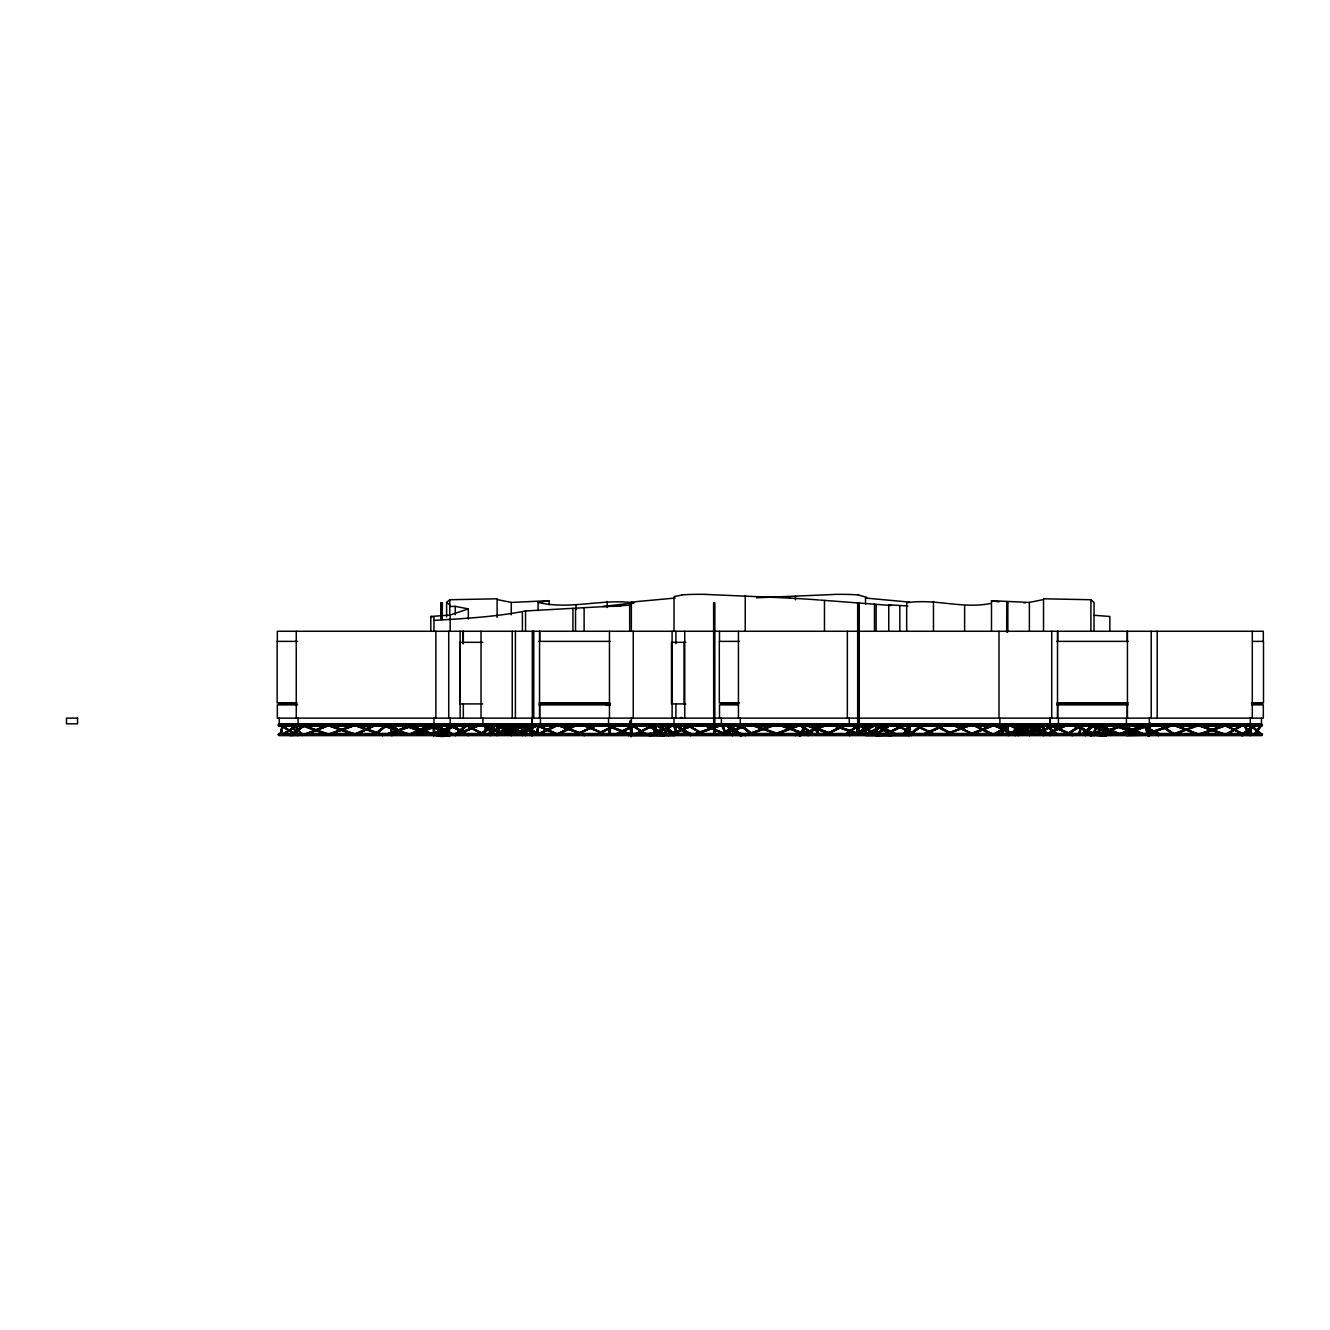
<?xml version="1.0" encoding="UTF-8"?>
<svg xmlns="http://www.w3.org/2000/svg" width="1330" height="1330" viewBox="0 0 1330 1330"><rect width="100%" height="100%" fill="white"/><g stroke="black" fill="none" stroke-linecap="round" stroke-linejoin="round"><path stroke-width="1.5" d="M682.257 595.025L674.726 596.438L674.027 597.303L675.141 598.051L631.351 602.091L631.351 604.851L629.672 605.167L525.55 610.952C495.907 616.854 464.519 618.55 433.962 620.395L433.962 631.268M646.031 725.582L646.28 724.567L665.698 734.243L665.449 735.207M655.208 725.382L674.875 734.858L657.602 725.432M858.05 725.582L858.299 724.567M877.301 734.044L877.052 735.058M876.902 725.382L896.304 735.058L876.902 725.382L890.302 725.731M857.9 725.382L877.301 735.058L877.551 734.044M895.905 725.382L915.057 735.058L915.323 734.044M896.703 734.542L879.28 725.432M914.907 725.382L934.724 734.542L915.057 725.582M933.909 725.382L953.078 735.058L953.327 734.044M953.726 734.542L936.303 725.432M973.859 725.582L992.878 735.058L993.128 734.044M655.507 724.584L655.441 735.041L655.225 724.767M655.856 724.584L655.79 735.041L655.79 734.06M664.967 725.332L656.072 734.958L656.139 724.767M428.31 725.731L428.31 724.418L278.352 724.418M872.031 734.542C872.098 731.55 872.031 737.552 872.098 734.542M302.176 726.13L302.143 724.019M302.193 735.207L302.176 733.495L302.176 735.606M505.583 725.382L487.345 735.058L487.113 734.044M524.486 730.32L511.402 735.058L511.186 733.495M511.501 735.058L511.152 734.044M449.906 724.019L449.34 725.083L467.146 735.058L467.977 733.495M605.665 725.582L630.287 734.858L631.118 733.495M630.287 734.858L630.52 734.044L606.114 724.567L605.749 725.582M1224.332 725.382L1224.747 724.567L1244.531 734.542L1224.465 725.582M680.445 717.735L681.891 717.967M396.39 733.894L396.39 735.207M396.573 735.207L396.573 733.894M1148.621 732.963L1148.821 724.567L1148.97 731.267M1148.904 732.148L1149.153 724.567L1149.486 734.858M1149.253 732.148C1150.118 701.292 1152.728 759.796 1144.665 724.567M1149.552 732.963C1149.353 710.037 1150.134 738.998 1149.536 734.044M1097.383 734.542L1071.415 725.083L1097.117 735.058L1097.483 734.044L1097.051 735.058M1106.51 725.582L1106.51 735.058L1106.427 734.06M1106.859 725.582L1106.859 735.058L1117.516 726.562M1089.586 725.382L1113.526 735.058L1113.842 734.044L1091.797 725.299M1113.526 735.058L1113.908 734.044M395.791 733.894L395.791 735.207M396.074 735.207L396.074 733.894M1243.035 733.495L1243.384 735.207L1241.788 735.207M739.447 724.418L739.447 725.731L741.907 726.13L741.907 724.019M741.907 733.495L741.907 735.606L739.447 735.207L739.779 733.495M742.024 735.606L742.024 733.495L740.727 735.041M298.585 725.382L282.359 734.858L296.174 725.615M506.248 725.382L523.588 735.058L523.904 734.044M1082.504 725.382L1066.461 735.058L1066.244 734.044M875.772 735.058L889.72 725.382M1009.304 725.382L1009.703 724.567L1031.149 734.542L1009.42 725.582M1030.833 734.044L1030.551 735.058M1090.982 735.606L1091.282 734.542C1087.109 734.509 1104.249 736.404 1106.361 735.606M1093.144 735.207L1090.816 735.606L1090.982 733.495M1029.669 734.542L1029.47 735.606M1094.341 725.582L1082.005 735.058L1093.892 725.083L1081.506 735.058L1081.29 734.044M722.423 733.478L704.102 725.083L726.679 734.243L726.28 735.058M536.472 725.582L536.988 724.567M557.636 734.044L557.337 735.058L576.688 725.382M536.356 725.382L557.536 735.058L557.852 734.044M511.751 725.083L497.071 735.058L496.888 734.044L496.805 735.207M497.304 725.582L497.304 735.058L497.586 726.662M1050.467 734.06L1050.018 735.041L1030.534 725.565L1031.066 724.584M1049.935 735.041L1050.368 733.894M583.471 725.382L583.87 724.567L606.197 734.542L583.571 725.582L606.048 734.858M584.07 726.13L584.07 724.567M605.948 734.044L605.632 735.058M386.598 725.582L374.827 735.058L374.644 734.044M874.458 734.094L859.579 725.382L845.298 735.058L845.115 734.044M576.256 734.858L597.104 725.382L576.09 734.542L594.826 725.432M576.538 735.041L576.139 734.06M722.024 735.058L721.841 734.044M722.14 734.044L722.323 735.058L735.872 725.382M305.335 725.382L291.469 735.058L290.705 733.495M506.713 734.044L506.414 735.058M483.688 725.582L506.597 735.058L506.896 734.044M1198.43 725.582L1198.729 724.567L1224.913 734.243L1224.581 735.058L1198.363 725.582L1224.814 734.542M1224.514 735.058L1224.88 734.044M537.869 724.767L536.572 735.041L516.938 725.382L517.37 724.584L537.004 734.06L537.021 735.058L538.168 725.582M537.918 726.463L536.456 735.041M538.517 725.582L537.387 735.058L538.268 734.044M557.536 725.582L537.519 735.058L538.667 726.978M909.654 724.8L903.336 734.542L904.367 734.825L909.82 725.083L909.57 735.041M517.27 734.044L516.971 735.058L494.295 725.083L517.553 734.243L517.154 735.058M413.896 733.894L413.896 735.207M414.594 735.207L414.594 733.894M608.907 725.731L608.907 724.418M608.907 735.207L608.907 733.894M1045.895 734.044L1045.596 735.058M1046.078 734.044L1045.779 735.058L1024.765 726.38M1126.759 725.731L1126.759 724.418M1126.759 735.207L1126.759 733.894M408.526 725.582L408.892 724.567M410.771 725.299L433.813 734.542L408.643 725.382L433.563 735.058L433.78 724.567L433.78 735.058L433.547 724.567L433.514 726.13M1158.214 726.13L1158.214 724.019M1158.796 734.542L1158.497 735.606M819.297 725.382L806.346 735.058L806.163 734.044M806.479 734.044L806.645 735.058M467.678 725.083L455.425 735.058L455.259 734.044M740.96 735.041L741.325 734.06L729.887 726.695M1071.98 733.495L1071.282 735.058M1049.952 725.582L1071.448 735.058L1071.781 734.044L1071.98 735.606M490.886 735.606L490.67 733.495M999.861 733.894L999.861 735.207M1000.759 735.207L1000.759 733.894M482.906 734.542L482.657 733.894M539.997 725.731L539.997 724.418L649.223 724.418M539.997 733.894L539.997 735.207M540.911 735.207L540.911 733.894M1057.965 735.207L1057.965 733.894M1058.88 735.207L1058.88 733.894M1096.951 725.382L1097.35 724.567L1121.124 734.542L1097.017 725.582M1097.499 724.567L1094.557 732.963M496.522 734.044L497.004 734.858M525.15 733.495L524.369 735.058M502.241 726.313L524.519 735.058L524.851 734.044M453.164 734.06L452.815 735.041L433.696 725.565C435.026 723.936 448.808 727.992 450.82 725.731M434.228 724.584L433.896 725.582M433.613 725.382L452.998 735.041L453.347 734.06M952.995 725.382L974.142 734.542L955.289 725.432M1174.157 725.382L1174.54 724.567L1198.812 734.542L1174.207 725.582L1198.663 734.858M1050.035 724.019L1049.703 725.731M557.386 725.582L557.752 724.567L583.97 734.243L583.654 735.058L557.519 725.382L537.287 735.058L516.938 725.565M583.621 735.058L583.986 734.044M993.094 725.083L1016.818 734.542M1016.702 734.044L1016.353 735.058M740.926 725.582L732.065 734.858L739.58 725.914M961.69 725.731L961.69 724.418L1000.393 724.418M960.526 733.894L960.526 735.207M961.69 735.207L961.69 733.894M1015.472 733.495L1015.472 735.606M1017.084 735.207L1017.084 733.894M279.051 703.653L294.728 702.971M721.226 703.653L736.903 702.971M800.361 735.606L800.361 733.495M833.095 734.542L806.229 725.083L800.56 735.041L800.444 734.06M498.201 734.542L497.47 735.606M631.584 726.13L631.584 724.019L674.36 724.418L674.36 725.731M631.584 735.606L631.584 733.495L674.36 733.894L689.156 726.33M954.092 725.731L954.092 724.418L673.861 724.567L673.828 725.582M954.092 733.894L954.092 735.207M955.322 735.207L955.322 733.894M295.875 734.542L280.48 724.567L280.081 725.382L295.875 734.542L282.425 725.615L280.081 734.858L282.193 724.767M282.392 726.463L280.713 735.058L282.675 726.662M281.096 734.542L282.791 726.978M1241.671 725.731L1243.384 725.731M1241.472 733.495L1241.472 735.606M742.024 726.13L742.024 724.019M801.209 725.731L799.164 725.731M799.563 733.894L798.964 735.606L801.209 735.207L801.209 733.894L801.159 735.207M799.081 735.606L799.081 733.495M806.828 724.767L799.879 735.058L805.93 724.767M1090.234 733.495L1090.234 735.606L1090.234 733.495L1107.74 734.542L1107.009 735.606L1089.835 735.207M1090.733 735.606L1090.733 733.495M297.521 733.495L297.521 735.606M298.036 735.606L298.036 733.495M540.196 702.971L606.048 702.971M1058.165 702.971L1124.033 702.971M740.295 733.495L740.295 735.606M801.441 734.542L800.876 735.606M849.72 724.418L849.72 725.731M849.72 733.894L849.72 735.207M1261.438 724.567L1254.439 735.058L1254.34 734.044M1261.738 724.767L1254.772 735.058L1254.672 734.044M1255.021 734.858L1261.871 725.083M689.588 733.894L689.588 735.207M690.952 735.207L690.952 733.894M1007.924 724.767L1000.808 735.058L1007.026 724.767M450.853 735.207L451.003 734.542C450.072 736.438 436.34 737.917 434.129 734.044M1168.521 725.731L1168.521 724.418L1262.253 724.418M1168.521 733.894L1168.521 735.207M1169.885 735.207L1169.885 733.894M1140.259 725.382L1160.641 734.542L1146.094 727.161M650.836 733.894L650.836 735.207M652.232 735.207L652.232 733.894M888.407 733.894L888.407 735.207M889.82 735.207L890.784 733.495M630.985 725.365L646.58 734.542L631.667 724.601L631.235 725.548M1097.1 724.584L1093.21 735.041L1093.127 734.06M1120.625 725.382L1121.007 724.567L1144.615 734.542L1120.625 725.582L1144.465 734.858M877.052 734.542L876.42 735.606M1243.317 735.207L1243.384 733.894L1243.035 735.606M1081.689 724.584L1078.746 735.041L1081.074 724.767M1078.447 734.858L1081.34 724.584M1081.988 724.767L1079.096 735.041L1079.046 734.06M1079.361 734.858L1082.105 725.083M864.733 733.894L864.733 735.207L909.521 735.606L909.521 733.495M866.296 735.207L866.296 733.894L909.055 733.495L909.055 735.606M1046.062 725.582L1021.207 734.542L1038.231 727.477M1021.673 735.058L1021.34 734.044M487.212 725.582L483.239 735.058L483.189 734.044M483.937 735.058L484.187 734.044L465.4 724.767L483.671 735.058L483.538 734.044M1057.067 725.582L1053.293 735.058L1053.227 734.044M891.399 735.606L891.399 733.495L877.384 733.844M524.652 733.894L525.15 735.606M297.222 724.418L297.521 726.13M297.222 733.894L297.222 735.207M1043.102 733.495L1043.102 735.606M666.895 724.767L664.368 735.058L667.211 725.582M667.81 724.767L664.717 735.058L664.668 734.044M664.983 734.858L667.926 725.083M450.787 734.542L450.072 735.606M969.936 734.044L970.268 735.058M1090.583 733.495L1090.583 735.606M496.821 733.495L496.821 735.606M1016.336 725.382L1037.616 734.542L1018.481 725.365M655.158 734.858L663.055 726.03M1016.004 735.207L1016.004 733.894M434.129 725.582L435.209 724.019M435.874 726.13L435.874 724.019L482.042 724.418M435.209 733.495C432.067 740.178 435.209 719.414 433.929 726.13M436.39 735.207L435.874 733.495L449.922 733.495L450.039 734.542L449.839 735.606L435.874 735.606M1105.845 733.894L1105.829 735.207L1106.361 733.495L1091.132 733.894M912.413 734.542L911.682 735.606M482.657 725.731L482.657 724.418L532.466 724.418L531.734 725.731M484.403 735.207L484.403 733.894M297.371 724.418L297.371 725.731M299.134 735.207L299.134 733.894M328.227 734.044L327.862 735.058L328.227 734.044L303.356 725.249M496.256 733.894L496.306 735.207M1042.637 733.894L1042.637 735.207M1044.399 735.207L1044.399 733.894M328.926 725.582L305.119 735.058L304.653 734.044M305.119 735.058L304.803 734.044M467.429 733.894L467.977 735.606M877.202 734.542L890.784 735.606L889.82 733.894M392.217 735.207L392.217 733.894M392.849 734.542L392.084 735.606M434.062 724.019L434.062 726.13M447.844 734.542L430.022 725.083M1149.901 725.083L1149.785 734.858L1144.881 725.382M301.445 724.567L301.079 725.582L327.945 734.858M391.402 735.606L390.87 724.767M523.438 725.582L525.367 735.058L525.383 725.582M523.787 725.582L525.716 735.058L526.115 725.083M631.185 734.044C627.81 693.279 633.762 763.187 629.838 724.767M909.122 725.582C906.262 742.788 910.069 730.835 919.944 726.695M1037.018 724.767L1043.984 734.858L1038.929 726.346M1106.66 735.041L1106.227 734.243L1116.784 725.764M436.39 725.731L449.972 725.731M865.68 725.582L865.78 735.058L865.597 734.044L879.429 727.144M866.029 725.582L866.129 735.058L866.129 734.044M1090.982 726.13L1094.374 726.13M381.627 725.582L381.976 724.567L408.859 734.044L408.493 735.058L381.693 725.382M381.976 734.044L381.627 735.058L354.744 725.582L355.11 724.567L381.91 734.243M752.647 724.567L752.281 725.582L779.164 735.058L779.53 734.044L752.581 724.767M779.164 725.582L779.53 724.567L806.396 734.044L806.047 735.058L779.23 725.382M801.89 734.044L802.223 735.058L801.741 734.044L823.902 725.299M859.795 735.058L860.161 734.044M511.368 726.13L497.586 734.858M511.368 735.606L511.368 733.495M525.732 725.582L525.732 735.058L524.087 724.767M1030.667 725.083L1050.168 734.858M1092.795 734.542L1096.751 724.584M1092.928 734.858L1096.535 725.382M1097.4 724.767L1093.559 735.041L1093.476 734.06M673.861 724.567L677.369 735.058L677.419 734.044M1250.533 734.044C1251.613 739.231 1248.82 720.611 1250.134 725.532M1250.167 724.767L1250.483 725.532M1250.499 724.617L1250.699 735.008L1250.882 725.083M726.596 734.542L722.556 724.767M856.37 724.584L858.099 735.041L856.071 724.767M1052.878 734.542L1055.987 726.662M1052.994 734.858L1056.768 725.382M1157.981 724.418L1057.965 724.418L1053.626 735.058L1057.649 724.767M497.969 727.477L500.778 735.058L500.845 734.044M813.428 724.767L818.964 735.058L819.047 734.044M923.087 735.058L922.754 734.044M1144.249 725.582L1144.315 724.567M525.899 725.382L504.868 734.542L525.815 725.582M482.823 734.542L486.88 724.767M482.956 734.858L486.913 725.382M487.794 724.767L483.588 735.058L483.921 734.044M483.854 734.858L487.827 725.382M1244.265 725.582L1244.348 724.567M1249.851 724.784L1250.1 735.058L1243.583 725.083M294.844 725.083L301.677 734.858L294.977 724.767M1043.701 725.582L1043.701 735.058L1043.734 734.044M1050.534 724.767L1000.542 724.767L1009.453 735.058L1009.57 734.044M961.839 725.083L1000.509 725.083C1019.229 746.379 1006.511 727.543 1001.041 725.582M802.456 724.767L805.88 735.041L801.558 724.767M678.616 725.914C696.438 741.359 682.44 733.429 677.136 724.567M676.704 725.083L687.71 735.058L687.859 734.044M733.179 727.444C732.215 740.245 740.394 731.001 744.351 734.542L744.966 735.606M1078.364 725.083L1089.885 735.058L1090.035 734.044M1261.688 734.858L1250.765 724.567L1261.688 734.858L1250.017 725.083M483.156 725.582L483.305 724.567L494.677 735.058M482.923 725.382L494.361 735.058L494.511 734.044M665.765 724.767L655.873 734.958L655.441 734.06M664.9 724.767L674.41 734.858L665.532 724.567M1045.33 725.083L1057.3 735.058L1057.45 734.044M452.582 725.083L466.165 734.542L452.582 725.083L465.417 735.058L465.583 734.044M479.332 725.582L456.805 735.058L456.489 734.044M1097.184 725.582L1121.124 734.542M526.115 734.542L524.07 725.382L538.816 734.542L527.91 726.679M1174.39 734.044L1174.19 735.058L1159.96 725.382L1160.89 725.083M1159.926 725.083L1174.49 735.058L1174.689 734.044M298.053 734.06L297.92 735.041L291.037 725.382M290.987 725.083L298.252 735.041L298.435 733.894M295.36 734.044L295.16 735.058M687.178 725.083L704.717 734.858L687.377 725.582M687.643 725.582L687.876 724.567M645.881 725.382L665.283 735.058L665.449 733.894M799.879 725.382L814.176 734.858L802.273 725.748M382.408 733.495L382.408 735.606M382.658 735.606L382.658 733.495M725.565 725.083L740.793 734.542L725.565 725.083L740.062 735.058M1224.714 725.582L1224.98 724.567M674.194 725.382L691.534 734.858L676.538 725.515M889.77 735.041L890.019 734.044M875.689 725.382L890.485 734.542L876.42 733.495M430.837 725.582L409.69 735.058L409.374 734.044M409.889 735.058L409.59 734.044M403.339 734.06L403.09 735.041M390.87 725.382L403.372 735.041L403.638 734.06M680.461 717.934L680.844 717.535M740.045 725.565L740.311 724.584M739.862 725.083L752.481 735.041L752.73 734.06M584.07 733.495L584.07 735.606M584.352 735.606L584.352 733.495M1158.214 733.495L1158.214 735.606M1008.639 733.495L1008.921 735.606M799.779 734.542L805.282 724.767M799.929 734.858L805.365 725.382M806.163 724.767L800.228 735.041L806.961 725.083M800.81 734.858L806.246 725.382M903.336 734.542L908.806 724.8L908.839 734.858M903.502 734.825L908.922 725.349M1242.885 725.382L1226.11 735.041L1225.761 734.06M1226.327 735.041L1225.977 734.06M433.879 734.044L433.53 734.858L433.264 724.767M681.625 717.685L680.727 717.951L681.741 717.336M1094.823 734.842L1107.125 725.365M631.534 725.582L631.534 724.567L646.397 734.842M1066.743 725.582L1045.846 735.058L1045.58 734.044M1046.078 735.058L1045.796 734.044M1019.911 726.346L1014.624 734.243L1014.64 726.662M1015.222 734.044L1019.977 726.961M1014.64 734.858L1021.856 724.767M1021.905 725.382L1015.322 735.058L1021.989 725.083M799.446 734.542L805.864 725.083M799.579 734.858L805.997 725.382M1026.91 734.06L1027.242 735.041M375.276 725.382L354.977 735.058L354.694 734.044M1000.376 734.542L1006.96 725.083M1000.509 734.858L1007.093 725.382M630.437 734.044L605.765 725.083M1027.575 725.382L1007.276 734.858L1025.147 725.432M1007.758 735.058L1007.492 734.044M1254.007 734.542L1260.84 724.767M1254.14 734.858L1260.907 725.382M856.72 724.584L858.449 735.041L864.35 726.346M858.864 734.044L864.267 726.662M859.213 734.044L865.547 725.382M859.513 734.243L866.379 724.767L866.428 734.858M866.512 725.083L859.296 735.058L866.428 725.382M845.747 725.382L825.581 734.858L843.32 725.432M826.063 735.058L825.797 734.044M455.924 725.382L439.382 735.058L439.1 734.044M439.648 735.058L439.349 734.044M557.287 735.058L557.021 734.044L574.311 725.432M557.536 735.058L557.27 734.044M616.239 725.382L596.821 735.058L596.572 734.044M597.07 735.058L596.821 734.044M633.512 726.246L615.84 735.058L615.574 734.044M654.244 725.382L634.593 734.858L650.137 726.28M635.092 735.058L634.842 734.044M673.246 725.382L653.845 735.058L653.595 734.044M875.938 725.382L856.52 735.058L856.271 734.044M856.769 735.058L856.52 734.044L873.793 725.432M866.113 735.058L865.847 734.044M904.267 725.382L884.866 735.058L884.616 734.044M1120.725 725.582L1121.107 724.567M1144.581 734.044L1144.216 735.058M433.514 724.019L433.547 725.582M433.514 733.495L433.514 735.606M433.929 735.606L433.929 733.495M1049.636 733.495L1049.636 735.606M1035.521 734.044L1051.681 725.515M1036.186 734.858L1053.692 725.582M1037.583 734.06L1037.184 735.041M731.916 734.542L739.912 725.914M732.065 734.858L740.694 725.731M741.558 725.083L732.68 735.058L732.564 734.044M532.565 726.13L532.565 724.019M532.565 735.606L532.565 733.495M1050.534 726.13L1050.534 724.019M1050.534 735.606L1050.534 733.495M531.634 733.495L531.634 735.606M1008.173 733.495L1008.173 735.606M1174.34 725.582L1174.673 724.567M1198.663 734.044L1198.33 735.058M655.358 734.542L664.202 725.083M655.607 734.808L664.435 725.332M522.624 735.606L522.624 733.495M455.043 733.495L455.043 735.606M455.508 735.606L455.508 733.495M1085.13 733.495L1085.13 735.606M1085.596 735.606L1085.596 733.495M909.903 725.731L883.053 725.881M282.908 735.058L282.692 734.044M1120.957 734.044L1120.625 735.058M1066.743 735.058L1066.544 734.044M1018.015 733.495L1018.015 735.606M1018.497 735.606L1018.497 733.495M690.32 733.495L690.32 735.606M690.819 735.606L690.819 733.495M849.371 724.019L849.371 726.13M849.87 726.13L849.87 724.019M849.371 733.495L849.371 735.606M849.87 735.606L849.87 733.495M1106.361 726.13L1090.667 725.731M1160.525 734.06L1160.126 735.041M298.036 726.13L291.253 725.731M732.281 733.495L732.281 735.606M732.797 735.606L732.797 733.495M807.859 733.495L807.859 735.606M808.357 735.606L808.357 733.495M449.906 733.495L449.557 735.058L447.179 724.767M845.597 735.058L845.414 734.044M973.959 734.044L973.61 735.058M291.769 735.058L291.586 734.044M745.498 735.606L745.498 733.495M795.14 733.495L795.14 735.606M795.689 735.606L795.689 733.495L803.104 733.827M433.863 725.565L433.929 724.019M665.266 725.731L650.752 725.781M1009.636 725.582L1030.983 734.858M446.614 616.837L446.614 602.39L449.756 599.73L497.121 598.799L497.121 617.386M1250.582 726.13L1250.582 724.019M1249.984 733.495L1249.984 735.606M1250.582 735.606L1250.582 733.495M455.043 734.243L465.251 725.382M454.993 734.542L466.664 725.083M455.143 734.858L466.813 725.382M467.628 725.382L455.741 735.058L455.575 734.044M891.399 726.13L881.873 725.981M374.428 734.243L384.935 725.748M374.395 734.542L384.686 726.263M374.545 734.858L386.299 725.382M386.897 725.582L375.143 735.058L374.944 734.044M525.766 735.606L525.766 733.495M1081.091 734.243L1091.215 726.13M1081.057 734.542L1092.861 725.083M1081.224 734.858L1093.027 725.382M1093.809 725.382L1081.805 735.058L1081.589 734.044M1106.211 734.542L1117.067 725.764M1106.377 734.858L1117.35 725.947M1107.159 734.542L1117.516 726.263M1244.149 734.044L1243.883 735.058M1043.734 735.606L1043.734 733.495M1242.253 734.044L1251.297 726.945M1242.553 734.044L1254.057 725.083M1254.207 725.382L1242.154 734.858L1255.021 725.382M1244.498 733.362L1255.054 725.083M449.44 733.495L449.44 735.606M646.413 734.077L645.981 735.025M664.801 733.495L665.033 735.058M674.626 734.044L674.376 735.058M896.304 734.044L896.054 735.058M934.325 734.044L934.076 735.058M992.878 734.044L992.629 735.058L973.46 725.382M1091.215 735.606L1091.215 733.495M1094.075 734.077L1105.064 725.798M1094.573 734.26L1106.311 725.083M1095.754 733.661L1106.51 725.365M1094.773 734.542L1107.075 725.083M1081.606 734.243L1091.065 726.945M1081.722 734.858L1094.058 725.382M1094.64 725.582L1082.304 735.058L1082.105 734.044M523.654 734.044L523.355 735.058M805.947 734.243L817.036 725.748M805.913 734.542L818.332 725.083M818.482 725.382L806.063 734.858L802.19 724.584M806.911 734.542L814.675 728.624M1107.541 725.731L1097.466 725.897M467.179 734.044L466.897 735.058M629.14 726.13L629.14 724.019M629.14 735.606L629.14 733.495M704.401 734.044L704.185 735.058L687.194 725.382M1148.355 726.13L1148.355 724.019M1148.355 735.606L1148.355 733.495M691.234 734.044L691.001 735.058M290.023 733.495L290.023 735.606M468.659 735.606L468.659 733.495M1072.662 735.606L1072.662 733.495M433.381 724.019L442.774 724.418M433.381 733.495L433.381 735.606M434.062 735.606L434.062 733.495M681.475 717.951L681.243 717.751M1149.253 726.13L1149.253 724.019M1148.571 733.495L1148.571 735.606M1149.253 735.606L1149.802 733.894M280.563 725.582L280.763 724.567M291.071 734.243L302.974 725.748M291.037 734.542L304.387 725.083M291.869 734.243L303.556 725.947M291.187 734.858L305.385 725.083M721.625 734.243L733.512 725.748M721.592 734.542L734.925 725.083M721.741 734.858L735.074 725.382M722.572 734.542L735.906 725.083M726.064 725.582L726.28 724.567M813.81 734.044L813.594 735.058M923.452 725.382L909.038 734.858L922.588 725.083M913.61 731.7L922.754 725.382M923.436 725.083L909.737 734.858L909.753 724.767M844.899 734.243L857.318 725.615M844.866 734.542L857.069 726.13M845.681 734.243L856.37 726.862M845.015 734.858L859.579 725.083M390.87 734.243L407.712 725.532M885.265 725.382L865.863 735.058L865.78 734.044M1015.272 735.058L1015.555 724.767L1023.651 734.542M630.47 725.582C631.983 727.843 631.95 746.745 631.534 724.567L646.663 734.26M1057.134 734.044L1056.968 735.058L1045.38 725.382M483.472 725.582L483.621 724.567M1089.719 734.044L1089.569 735.058L1078.43 725.382M1261.239 734.044L1261.089 735.058L1250.067 725.382M509.457 725.615L496.955 735.058L496.955 725.582M496.655 734.542L509.224 726.13M496.805 734.858L510.953 725.382M674.177 725.582L674.21 724.567L677.668 734.858M677.07 734.044L677.02 735.058L673.579 724.767M752.448 734.06L752.198 735.041L739.862 725.382M865.514 604.286L865.514 598.051L866.628 597.303L858.399 595.025M818.698 734.044L818.632 735.058L813.295 725.083M673.928 734.044L673.778 735.058L665.05 725.582M1149.187 734.044L1149.12 735.058L1144.016 724.767M875.572 734.044L888.457 725.615M876.67 733.495L889.554 725.083M876.005 734.542L890.502 725.083M875.971 734.858L890.468 725.382M805.332 734.243L801.857 724.584M282.226 734.243L296.457 725.615M282.193 734.542L297.687 725.083M282.359 734.858L298.602 725.083M1066.062 734.243L1080.076 725.615M1066.028 734.542L1081.589 725.083M1068.539 733.179L1078.913 726.862M1066.195 734.858L1082.52 725.083M522.889 733.179L533.48 726.679M522.873 733.495L536.738 725.083M523.023 733.811L536.888 725.382L557.769 734.858M523.787 733.495L537.653 725.083M523.288 734.01L537.636 725.382M438.95 734.243L453.613 725.515M438.967 734.542L455.093 725.083M439.615 734.243L454.129 725.715M439.133 734.858L455.907 725.083M1010.401 725.548L994.275 735.025L993.726 734.077L1006.261 726.712M994.275 735.025L993.809 734.26L1006.378 726.895M993.976 734.542L1010.135 725.083M994.158 734.842L1010.301 725.365M1028.555 733.113L1041.606 725.532M1028.423 733.296L1041.839 725.532M1028.439 733.595L1043.136 725.083M1028.622 733.911L1043.9 725.083M1028.871 734.094L1043.934 725.382M1225.645 734.243L1240.79 725.532M1225.695 734.542L1242.154 725.083M1225.878 734.858L1242.852 725.083M479.149 734.842L496.988 725.365L478.966 734.542L494.777 725.548M478.833 734.26L494.926 725.731M478.966 734.542L496.871 725.083M1053.011 725.083L1035.754 735.058M1035.505 734.858L1053.859 725.083M1053.859 725.382L1037.516 734.11L1018.315 725.565M486.946 734.243L503.388 725.515M486.93 734.542L503.654 725.715M487.096 734.858L505.583 725.083M505.417 725.582L487.611 735.058L487.362 734.044M391.436 734.243L407.928 725.715M394.694 732.647L405.683 726.978M391.619 734.542L409.923 725.083M409.989 725.382L391.203 734.858M674.443 733.096L689.156 725.515M674.277 733.296L689.007 725.715M674.277 733.595L689.007 726.03M689.672 726.529L672.598 734.858M556.871 734.243L574.56 725.432M556.871 734.542L574.809 725.615M557.037 734.858L576.04 725.382M596.422 734.243L614.094 725.432M596.422 734.542L614.344 725.615M596.572 734.858L615.591 725.382M615.424 734.243L631.384 726.28M615.424 734.542L631.634 726.479M615.591 734.858L634.593 725.382M633.363 726.446L616.089 735.058L615.823 734.044M634.427 734.243L652.116 725.432M634.443 734.542L652.365 725.615M634.593 734.858L653.595 725.382M653.446 734.243L671.118 725.432M653.446 734.542L671.367 725.615M653.595 734.858L672.598 725.382M673.096 725.582L654.094 735.058L653.845 734.044M856.121 734.243L873.544 725.432M856.121 734.542L874.043 725.615M856.271 734.858L875.29 725.382M865.448 734.243L879.28 727.344M865.448 734.542L879.28 727.66M884.616 725.382L865.614 734.858L865.398 724.767M884.467 734.243L902.139 725.432M884.467 734.542L902.388 725.615M884.616 734.858L903.619 725.382M904.117 725.582L885.115 735.058L884.866 734.044M825.415 734.243L843.569 725.432M825.431 734.542L843.802 725.615M825.581 734.858L845.115 725.382M1007.109 734.243L1025.38 725.432M1007.126 734.542L1025.63 725.615M1007.276 734.858L1026.96 725.382M354.561 734.243L373.048 725.432M354.578 734.542L373.298 725.615M374.678 725.382L354.728 734.858L327.928 725.382M375.143 725.582L355.21 735.058L354.927 734.044M536.871 734.243L555.425 725.432M555.674 725.615L536.888 734.542L517.038 725.083M537.054 734.858L557.071 725.382M504.818 734.243L523.621 725.432M504.868 734.542L523.821 725.631M505.034 734.858L525.417 725.382M576.006 734.243L594.992 725.631M576.09 734.542L595.158 725.931M1045.447 734.243L1064.599 725.432M1045.463 734.542L1064.831 725.615M1064.981 725.931L1046.178 734.542L1025.297 725.864M1045.613 734.858L1066.876 725.382M409.274 734.243L428.775 725.365M409.308 734.542L429.008 725.548M409.956 734.542L429.158 725.864M409.457 734.858L430.937 725.382M922.671 734.243L942.687 725.365M922.721 734.542L942.887 725.548M944.815 725.582L923.269 735.058L943.053 725.864M922.887 734.858L944.899 725.382M456.406 734.243L477.171 725.349M456.439 734.542L477.37 725.548M458.9 733.761L477.537 725.864M456.589 734.858L479.432 725.382M430.804 631.268L430.804 616.488L450.172 614.992L468.326 608.891L468.326 619.065M304.587 734.243L326.764 725.299M304.637 734.542L326.947 725.482M305.135 734.542L327.097 725.798M304.786 734.858L328.992 725.382M801.674 734.243L824.085 725.482M801.724 734.542L824.234 725.798M803.702 734.143L826.13 725.382M803.885 734.326L826.063 725.582M971.764 733.312L991.931 725.299M971.715 733.512L992.08 725.299M971.764 733.827L992.263 725.482M972.247 733.827L993.909 725.382M972.097 734.326L994.291 725.382M1021.141 734.243L1038.414 727.676M1021.207 734.542L1043.717 725.798M1021.34 734.858L1046.111 725.382L1057.583 734.858M498.434 733.312L519.581 725.299M498.401 733.512L519.731 725.482M500.379 733.096L519.481 725.798M500.512 733.412L521.543 725.382M500.679 733.595L519.947 726.114M1149.203 725.382L1124 735.058L1123.667 734.243L1146.926 725.299M1123.667 734.243L1147.042 725.498M1124 735.058L1147.175 725.798M1123.9 734.858L1149.07 725.382M776.471 733.312L797.884 725.299M776.504 733.512L798 725.498M776.604 733.827L798.133 725.798M776.737 734.127L800.045 725.382L776.853 734.326M970.401 725.582L944.433 734.542L968.34 725.432M951.748 731.849L968.207 725.748M970.401 725.382L944.699 735.058L968.489 725.748M1033.809 725.249L1010.135 734.243M1009.902 734.243L1033.709 725.432M1009.985 734.542L1033.792 725.748M1013.776 733.512L1033.925 726.064M1013.926 733.711L1034.158 726.263M413.347 734.044L413.73 735.058L413.331 734.044L433.663 726.596M413.381 734.243L433.746 726.795M413.497 734.542L437.553 725.748M413.613 734.858L439.515 725.382M535.275 725.249L511.053 734.044L511.186 735.606M511.053 734.243L535.408 725.432M511.136 734.542L535.541 725.748M511.269 734.858L524.486 730.12M527.977 728.774L537.486 725.382M528.11 728.973L537.47 725.582M328.892 735.058L328.477 734.044L352.916 725.249M328.759 734.542L353.015 725.432M353.148 725.748L328.61 734.542L355.127 725.382M328.743 734.858L354.994 725.382M432.25 733.362L454.71 725.249M432.283 733.562L454.81 725.432M432.516 733.877L454.943 725.748M456.905 725.382L430.77 735.058L456.938 725.582M694.293 725.582L667.461 734.858L692.099 725.432M667.344 734.542L692.215 725.748M667.178 734.044L667.494 734.858L694.227 725.382M411.419 725.249L386.465 734.044L386.831 735.058L413.713 725.582M386.531 734.243L411.502 725.432M386.648 734.542L411.602 725.748M386.764 734.858L413.63 725.382M718.882 725.249L693.928 734.044L694.293 735.058L721.159 725.582M693.994 734.243L718.965 725.432M694.11 734.542L719.064 725.748M694.227 734.858L721.093 725.382M745.764 725.249L720.81 734.044L721.159 735.058L748.042 725.582M720.877 734.243L745.831 725.432M720.993 734.542L745.947 725.748M721.093 734.858L747.975 725.382M772.647 725.249L747.693 734.044L748.042 735.058L774.858 725.382M747.759 734.243L772.713 725.432M747.859 734.542L772.83 725.748M1121.755 725.249L1096.785 734.044L1097.084 734.858L1123.966 725.382M1096.851 734.243L1121.822 725.432M1121.922 725.748L1096.967 734.542L1071.415 725.083M1097.15 735.058L1124.033 725.582M1118.347 734.044L1143.318 725.249M1118.414 734.243L1143.384 725.432M1118.53 734.542L1143.484 725.748M1143.601 726.064L1118.713 735.058L1143.667 726.263M1170.184 725.249L1145.23 734.044L1145.596 735.058L1172.462 725.582M1145.296 734.243L1170.25 725.432M1145.413 734.542L1170.367 725.748M1145.512 734.858L1172.395 725.382M1174.091 733.562L1197.066 725.249M1174.207 733.877L1197.249 725.748M1174.39 734.376L1199.278 725.382M1223.949 725.249L1198.995 734.044L1199.344 735.058L1226.227 725.582M1199.062 734.243L1224.016 725.432M1199.161 734.542L1224.132 725.748M1199.278 734.858L1226.16 725.382M799.164 733.894L800.693 733.495M740.577 726.13L742.123 725.731L752.913 734.243M740.577 735.606L742.123 735.207M991.498 631.268L991.498 600.678L1029.37 602.44L1043.518 599.531M1090.816 726.13L1093.144 725.731M538.068 610.669L538.068 602.424L549.157 600.678L549.157 604.751M538.068 602.424C570.204 610.138 601.792 598.45 633.978 602.823L602.839 606.497L620.827 606.181M1090.667 733.894L1093.692 733.495M446.281 726.13L449.922 726.13L447.512 725.731M446.281 735.606L449.922 735.606L447.512 735.207M445.733 733.894L449.673 733.495L449.673 735.606M906.678 631.268L906.678 602.823C934.857 598.201 962.504 609.273 990.584 603.454M497.121 599.531L511.269 602.44L549.157 600.678M835.024 594.427L756.504 597.802M298.435 735.207L290.705 735.606L291.253 733.894M449.756 606.513L455.276 606.364L468.326 608.891M651.85 726.064L664.235 726.13M649.855 733.495L662.257 733.562M434.694 724.418L450.438 724.019M434.694 733.894L450.438 733.495L278.901 733.495M891.898 735.207L875.838 735.606L874.99 734.542M616.305 724.268L628.475 724.019L628.475 726.13M1135.87 724.235L1147.674 724.019L1147.674 726.13M1126.261 726.13L1147.142 725.731M1139.81 733.645L1126.045 733.894L1126.045 735.207M1143.75 733.578L1147.674 733.495L1147.674 735.606M1126.261 735.606L1147.142 735.207M630.736 724.418L651.052 724.235M657.153 724.185L675.441 724.019M675.923 725.731L630.736 725.731M865.813 726.13L878.049 726.014M882.139 725.981L909.055 726.13M630.736 733.894L675.441 733.495M865.813 735.606L908.673 735.207M440.812 602.839L442.391 602.839L442.175 619.414M713.728 602.839L713.728 733.279L713.628 602.839L714.759 602.839L714.642 733.279M857.517 602.839L859.097 602.839M1006.66 602.839L1007.808 602.839M1023.801 602.839L1025.38 602.839M297.621 641.376L277.155 641.376L277.155 702.971L297.238 702.971M538.866 641.376L610.204 641.376M739.413 641.376L719.314 641.376L719.314 702.971L739.413 702.971M1056.702 641.376L1128.256 641.376M1253.342 641.376L1263.5 641.376L1263.5 702.971L1251.43 702.971M482.74 642.324L459.814 642.324L459.814 703.919L482.74 703.919M685.798 642.324L671.484 642.324L671.484 703.919L685.798 703.919M538.949 702.971L610.071 702.971M1056.702 702.971L1128.256 702.971M278.685 703.387L294.645 703.387M540.312 703.387L605.948 703.387M720.86 703.387L736.803 703.387M1058.281 703.387L1123.917 703.387M1253.824 703.387L1261.971 703.387M1254.124 703.653L1261.605 703.653M606.347 703.919L610.337 703.919M297.621 704.867L277.322 704.867L277.322 718.134L1263.317 718.134L1263.317 704.867L1251.713 704.867M538.866 704.867L610.204 704.867M738.433 704.867L719.497 704.867L719.497 718.134M1056.702 704.867L1128.239 704.867M606.347 705.332L610.337 705.332M482.574 723.819L279.25 723.819L279.25 718.134M720.793 723.819L482.94 723.819L482.94 718.134M1000.908 723.819L1261.438 723.819L1261.438 718.134M278.901 724.019L482.374 724.019M483.189 724.019L1000.077 724.019M1001.756 724.019L1261.705 724.019M278.136 725.083L299.067 725.083M302.11 725.083L434.494 725.083M434.827 725.083L436.589 725.083M481.925 725.083L449.34 725.083L449.673 726.13M482.441 725.083L523.887 725.083M539.897 725.083L608.99 725.083L608.907 733.279M739.247 725.083L674.177 725.083L691.534 734.858M741.774 725.083L953.942 725.083M1001.025 725.083L1050.501 725.083M1126.859 725.083L1057.965 725.731M1147.906 725.083L1157.898 725.083M1168.355 725.083L1262.469 725.083M278.352 725.731L1262.253 725.731M278.901 726.13L1261.705 726.13M451.302 733.495L1261.705 733.495M278.352 733.894L1262.253 733.894M655.291 734.143L656.122 734.808M278.136 734.542L1262.469 734.542M278.352 735.207L1262.253 735.207M278.901 735.606L1261.705 735.606M1094.025 631.268L1094.025 602.39L1090.899 599.73L1043.518 598.799L1043.518 631.268M864.733 725.731L878.98 725.848M631.966 725.731L674.842 726.13M865.215 733.495L909.903 733.894M631.966 735.207L674.842 735.606M888.756 631.268L888.756 604.801L907.841 605.981M1126.543 724.019L1148.904 724.418M1126.543 733.495L1148.904 733.894M705.632 594.427L790.087 598.084M1089.835 725.731L1093.642 725.814M663.271 733.844L649.24 733.495L649.24 735.606M648.741 735.207L664.801 735.606L665.266 733.894M820.527 600.079L891.1 605.482L888.756 604.801M1094.357 615.291L1109.852 616.488L1109.852 631.268M865.514 598.051L909.288 602.091M1091.115 735.207L1094.374 735.606M446.963 733.495L450.222 734.243M430.804 616.488L433.929 616.937L433.962 620.395M991.498 600.678L998.88 601.842M739.946 724.019L741.808 724.418M739.946 733.495L741.808 733.894M800.078 726.13L798.964 726.13M798.865 735.207L800.078 735.606M1115.787 725.249L1140.741 734.044M1115.72 725.432L1140.675 734.243M1115.604 725.748L1140.558 734.542M1113.576 725.382L1140.375 735.058L1113.509 725.582M858.232 733.362L833.278 724.567L832.929 725.582L857.883 734.376M833.212 724.767L858.166 733.562M833.095 725.083L858.066 733.877M832.996 725.382L857.95 734.193M806.329 724.767L833.212 734.243M806.113 725.382L832.996 734.858M779.463 724.767L805.98 734.06M779.347 725.083L806.229 734.542M752.464 725.083L779.347 734.542M752.348 725.382L779.23 734.858M405.467 725.249L430.355 734.243M405.284 725.748L430.056 735.058L403.256 725.382M381.91 724.767L408.792 734.243M381.793 725.083L408.676 734.542M354.927 725.083L381.793 734.542M354.811 725.382L381.693 734.858M328.161 724.767L355.027 734.243M328.045 725.083L354.927 734.542M301.361 724.767L328.161 734.243M301.245 725.083L328.061 734.542M557.652 724.767L583.97 734.243M557.536 725.083L583.87 734.542M557.436 725.382L583.754 734.858M1198.613 724.767L1224.913 734.243M1198.397 725.382L1224.681 734.858M1073.51 725.249L1097.483 734.243M1071.315 725.382L1097.25 734.858M408.875 724.767L433.913 734.243M408.776 725.083L433.813 734.542M605.898 724.767L630.52 734.243M606.014 725.083L631.118 735.606L675.923 735.207L675.923 733.894M1174.357 724.767L1198.862 734.243M1174.207 725.083L1198.812 734.542M502.574 725.299L524.901 734.243M502.391 725.482L524.851 734.542M502.241 725.798L524.369 734.542M502.191 726.114L524.702 734.858M1091.863 725.498L1113.908 734.243M1091.514 725.798L1113.809 734.542M1089.785 725.382L1113.676 734.858M994.491 725.798L1016.386 734.542M992.596 725.382L1016.669 734.858M1120.841 724.767L1144.698 734.243M1120.708 725.083L1144.615 734.542M1097.566 724.767L1121.173 734.243M1097.366 725.382L1120.974 734.858M1025.247 725.349L1046.161 734.243M1026.61 726.662L1041.756 732.963M1025.147 726.18L1045.978 734.858M485.882 725.349L506.996 734.243M485.666 725.548L506.963 734.542M485.517 725.864L506.348 734.542M483.588 725.382L506.796 734.858M494.444 724.767L517.503 734.542M494.295 725.083L516.921 734.542M494.261 725.382L517.353 734.858M584.119 725.083L606.197 734.542M583.504 725.083L605.582 734.542M704.252 724.767L726.662 734.542M704.102 725.083L726.496 734.858L722.523 725.382M704.069 725.382L722.639 733.478M1071.864 734.243L1050.068 724.767L1071.814 734.542M1049.919 725.083L1071.249 734.542M1049.869 725.382L1071.664 734.858M1009.487 724.767L1031.149 734.542M1009.32 725.083L1030.451 734.542M1018.514 725.864L1037.616 734.542M1016.602 725.382L1037.45 734.858M536.771 724.567L557.952 734.243M536.555 724.767L557.918 734.542M536.389 725.083L557.253 734.542M1242.237 726.13L1241.472 726.13M1241.372 735.207L1242.237 735.606M955.073 725.631L974.208 734.243M955.472 725.931L974.142 734.542M953.444 725.382L973.976 734.858M449.756 605.017L446.614 602.39M1144.099 726.496L1160.708 734.243M1144.399 726.795L1160.641 734.542M1140.625 725.382L1160.475 734.858M517.204 724.767L537.004 734.243M1224.498 724.767L1244.531 734.542M1224.332 725.083L1241.987 733.695M1224.963 725.382L1244.365 734.858M1031.049 724.767L1050.451 734.243M1030.933 725.083L1050.334 734.542M1032.429 725.931L1050.068 734.542M453.43 734.243L434.046 724.584L434.129 735.058L434.428 734.243M433.829 724.767L453.38 734.542M433.663 725.083L453.214 734.858M974.275 724.767L993.277 734.243M993.277 734.542L974.275 725.083L993.128 734.858M936.054 725.432L953.726 734.243M933.926 725.083L953.577 734.858M917.052 725.432L934.724 734.243M914.907 725.083L934.574 734.858M898.033 725.432L915.722 734.243M895.905 725.083L915.555 734.858M879.03 725.432L896.719 734.243M876.902 725.083L896.553 734.858M860.028 725.432L877.7 734.243M858.05 724.767L877.7 734.542M857.9 725.083L877.551 734.858M657.352 725.432L675.025 734.243M657.103 725.615L675.025 734.542M655.873 725.382L674.875 734.858M646.53 724.567L665.698 734.243M646.031 724.767L665.698 734.542M645.881 725.083L665.532 734.858M465.4 724.767L483.671 734.243M465.916 725.382L482.358 733.911M465.234 725.083L483.505 734.542M453.247 726.463L467.578 734.243M450.155 725.083L467.562 734.542M449.989 725.382L467.412 734.858M449.34 725.382L465.018 733.911M432.134 725.548L447.944 734.26M431.951 725.731L447.595 734.26M447.661 734.842L429.923 725.365L447.462 735.025M508.376 725.515L524.037 734.243M507.046 725.083L524.02 734.542M506.264 725.083L523.837 734.858M687.327 724.767L704.867 734.542M687.909 725.382L704.717 734.858M676.272 725.515L691.683 734.243M675.058 725.083L691.7 734.542M861.873 725.532L874.907 733.296M860.344 725.083L874.874 733.595M859.612 725.083L874.691 733.911M1250.067 734.842L1243.716 724.767M631.251 724.784L646.58 734.542M280.214 724.767L295.094 734.243M280.048 725.083L295.726 734.858M729.671 726.695L741.442 734.243M726.695 725.083L741.392 734.542M725.964 725.083L741.209 734.842M725.914 725.382L740.611 734.842L725.715 724.767M727.876 725.615L740.793 734.542M1001.058 734.044L1001.141 735.058L1008.057 725.083L1008.024 733.279M858.964 735.058L856.986 724.767M1160.359 724.567L1174.889 734.243M1160.076 724.767L1174.922 734.542M1160.741 725.382L1174.772 734.858M537.37 734.044L538.085 735.058L524.369 725.582M877.95 725.631L890.468 734.243M877.667 725.631L890.485 734.542M876.404 725.382L890.319 734.858M875.689 725.083L889.587 734.542M1149.153 725.582L1148.871 724.767L1148.871 732.963M1149.153 735.058L1143.9 725.083M1036.885 725.083L1043.352 735.058L1043.352 725.582M732.564 727.261L735.207 735.025L732.631 726.679M525.101 725.083L538.816 734.542M527.328 726.862L537.985 734.243M524.12 725.083L538.667 734.858M800.81 725.083L814.326 734.542M801.691 725.947L811.832 733.046M799.845 725.083L814.176 734.858M295.875 724.767L301.81 734.542M911.017 735.606L910.285 734.542M628.475 735.606L628.475 733.495L608.209 733.894L608.209 735.207M452.732 724.767L465.3 734.243M453.43 725.382L466.015 734.858M1014.823 735.606L1014.108 734.542M740.777 725.083L752.93 734.542M740.611 725.382L752.763 734.858M393.098 725.764L403.821 734.243M391.785 725.083L403.821 734.542M392.533 725.947L403.057 734.243M390.854 725.083L403.655 734.858M674.493 734.243L674.36 735.207M1022.87 735.041L1018.63 730.12M1047.491 725.748L1057.683 734.243M1046.344 725.083L1057.732 734.542M485.018 725.748L495.109 734.542M483.023 724.767L494.96 734.858M482.873 725.083L494.078 734.542M1079.411 725.083L1090.317 734.542M1079.262 725.382L1090.184 734.858M664.235 735.606L663.454 734.542L649.855 735.606L650.353 733.894M1251.048 725.083L1261.838 734.542M677.751 725.083L688.142 734.542M676.837 724.767L688.009 734.858M449.523 735.207L449.523 733.894L449.906 735.606M1242.536 735.606L1241.971 734.542M739.497 735.207L739.497 733.894L739.779 735.606M522.158 735.606L521.643 734.542M490.205 735.606L489.689 734.542M1000.825 724.567L1010.202 734.542M1000.542 724.767L1010.068 734.858M665.2 724.567L674.543 734.542M665.682 725.382L674.41 734.858M1015.472 725.382L1023.502 734.858L1015.189 725.565M1020.06 731.084L1022.737 734.243M478.883 734.077L479.365 735.025M292.001 724.767L298.685 734.542M291.918 725.382L298.535 734.858M291.137 724.767L297.754 734.243M1244.614 724.767L1250.865 734.542M1244.564 725.382L1250.732 734.858M1243.666 725.382L1249.834 734.858M1038.664 726.147L1044.067 734.542M1038.331 726.147L1043.934 734.858M814.326 724.767L819.396 734.542M814.276 725.382L819.263 734.858M813.378 725.382L818.366 734.858M1144.93 724.767L1149.785 734.243M722.722 726.463L725.831 735.058L721.525 725.083M721.641 724.767L726.18 735.058M801.425 725.083L804.783 733.146M498.268 727.277L501.077 734.858M498.384 728.358L499.797 732.148M497.62 727.477L499.731 733.163M497.354 727.277L499.465 732.963M1029.287 735.606L1029.088 734.542M1172.112 734.044L1172.462 735.058M674.493 724.767L677.785 734.542M673.462 725.083L676.754 734.858M733.262 726.496L735.856 734.842M732.913 726.496L734.941 734.842M448.094 724.767L450.321 734.542M448.077 725.382L449.906 735.058L447.794 725.582M447.063 725.083L449.291 734.858M523.172 724.767L525.084 734.858L525.101 724.767M855.955 725.083L857.833 734.858M630.769 724.767L631.817 734.858L631.817 724.767M434.179 724.767L434.411 734.858L434.428 724.767M1250.782 724.784L1250.998 734.842M865.281 725.083L865.398 734.542M1263.317 641.376L1263.317 631.268L277.322 631.268L277.322 641.376M1252.295 631.268L1252.295 718.134M1250.283 718.134L1250.283 723.819M1157.183 631.268L1157.183 718.134M1151.215 631.268L1151.215 718.134M1149.32 718.134L1149.32 723.819M1127.441 631.268L1127.441 718.134M1127.242 631.268L1127.242 641.376M1127.242 704.867L1127.242 718.134M1126.41 718.134L1126.41 723.819M1126.178 702.971L1126.178 704.867M1107.142 724.767L1107.142 734.858M1106.227 724.767L1106.227 734.858M1090.899 599.73L1090.899 631.268M1058.78 702.971L1058.78 704.867M1058.431 718.134L1058.431 723.819M1057.699 631.268L1057.699 641.376M1057.699 704.867L1057.699 718.134M1057.516 631.268L1057.516 718.134M1051.731 631.268L1051.731 718.134M1050.301 718.134L1050.301 723.819M1049.836 718.134L1049.836 723.819M1043.984 724.767L1043.984 734.858M1043.069 724.767L1043.069 734.858M1029.37 602.44L1029.37 631.268M1025.38 733.279L1025.23 725L1025.048 733.279M1024.832 725L1024.765 733.279M1024.349 729.139L1024.349 733.279M1024.133 729.139L1024.133 733.279M1023.95 729.139L1023.95 733.279M1015.272 725.582L1015.272 734.044M1014.923 725.582L1014.923 734.044M1014.524 726.978L1014.524 732.647M1007.691 602.839L1007.691 631.833M1007.874 725L1007.691 733.279M1007.409 602.839L1007.409 631.833M1007.409 725L1007.409 733.279M1007.059 602.839L1007.059 631.833M1007.059 725L1006.993 733.279M1006.777 602.839L1006.66 631.833M1006.66 725L1006.777 733.279M1006.444 727.078L1006.444 733.279M999.894 718.134L999.894 723.819L721.392 723.819L721.392 718.134M998.996 631.268L998.996 718.134M964.616 605.665L964.616 631.268M933.477 601.526L933.477 631.268M909.471 725.582L909.471 735.058M908.723 725.083L908.723 734.542M899.845 605.848L899.845 631.268M876.703 725.083L876.703 732.647M876.586 724.767L876.586 734.243M876.138 604.585L876.138 631.268M876.304 725.582L876.304 734.044M875.955 725.582L875.955 734.044M875.672 724.767L875.672 734.243M874.492 603.754L874.492 631.268M858.881 602.839L859.097 733.279M858.764 602.839L858.764 733.279M858.548 602.839L858.548 733.279M858.133 602.839L858.066 733.279M857.85 602.839L857.85 733.279M857.667 602.839L857.667 733.279M849.255 718.134L849.255 723.819M847.343 631.268L847.343 718.134M824.467 600.562L824.467 631.268M795.423 595.84L795.423 599.78M745.232 595.84L745.232 631.268M740.261 718.134L740.261 723.819M738.433 631.268L738.433 718.134M719.497 631.268L719.497 641.376M714.825 725L714.975 733.279M714.36 602.839L714.426 733.279M714.011 602.839L713.944 733.279M684.75 631.268L684.75 718.134M684.002 642.324L684.002 703.919M675.906 631.268L675.906 643.687M675.906 703.653L675.906 718.134M674.027 597.303L674.027 631.268M673.994 718.134L673.994 723.819M672.115 631.268L672.115 718.134M655.84 725L655.84 733.279M655.507 725L655.69 733.279M655.225 725L655.291 733.279M654.809 725L654.809 733.279M654.41 725L654.41 733.279M654.26 725L654.26 733.279M633.246 631.268L633.246 718.134M631.351 602.091L631.351 631.268M631.351 718.134L631.351 723.819M630.902 724.767L630.902 734.858M629.672 605.167L629.672 631.268M610.337 733.279L610.337 727.078L610.171 733.279M609.955 727.078L609.955 733.279M609.522 733.279L609.522 725L609.24 733.279M609.456 631.268L609.456 718.134M609.057 725L609.14 733.279M608.558 718.134L608.558 723.819M608.209 702.971L608.209 704.867M607.178 601.526L607.178 607.477M584.119 607.876L584.119 631.268M576.04 605.665L576.04 609.606M575.541 608.974L575.541 631.268M572.931 608.508L572.931 631.268M540.811 702.971L540.811 704.867M540.462 718.134L540.462 723.819M539.731 631.268L539.731 641.376M539.731 704.867L539.731 718.134M539.548 631.268L539.548 718.134M533.762 631.268L533.762 718.134M533.264 631.268L533.264 718.134M532.299 631.268L532.332 723.819M531.867 718.134L531.867 723.819M526.015 724.767L526.015 734.858M525.55 610.952L525.55 631.268M522.391 612.748L522.391 631.268M515.408 631.268L515.408 718.134M512.233 631.268L512.233 718.134M511.269 602.44L511.269 614.793M496.672 724.767L496.672 734.858M481.028 631.268L481.028 718.134M463.322 631.268L463.322 643.687M463.322 703.653L463.322 718.134M462.99 631.268L462.99 643.687M460.13 631.268L460.13 718.134M455.276 606.364L455.276 614.66M450.172 614.992L450.172 631.268M450.172 718.134L450.172 723.819M449.756 599.73L449.756 614.776M448.725 631.268L448.725 718.134M442.242 725L442.175 733.279M442.059 602.839L442.059 619.414M442.059 725L442.059 733.279M441.776 602.839L441.776 619.414M441.776 725L441.776 733.279M441.361 602.839L441.427 619.414M441.427 725L441.427 733.279M441.144 602.839L441.028 619.414M441.144 725L441.144 733.279M440.962 602.839L440.812 617.336M440.962 725L440.812 733.279M435.858 631.268L435.858 718.134M433.962 718.134L433.962 723.819M391.785 724.767L391.602 735.041L391.502 725.582M391.153 725.582L391.153 734.044M298.053 718.134L298.053 723.819M296.257 631.268L296.257 718.134M835.29 594.377A95.727 7.647 -4.9 0 1 858.582 594.992M789.438 598.118A45.902 1.164 2.5 0 1 819.263 600.03M681.908 594.976A95.727 7.647 4.9 0 1 705.149 594.344M1110.716 734.542L1110.7 735.606L1110.666 734.542M668.558 733.894L668.591 735.606L668.558 733.894M428.26 733.894L428.31 735.207L428.31 733.894M1144.116 733.894L1144.216 735.207L1144.216 733.894M531.734 733.894L532.1 735.606L531.734 733.894M297.355 733.894L297.355 735.207L297.371 733.894M299.084 734.542L299.067 734.542M741.209 734.542L741.209 734.542M328.227 724.567L327.862 725.582L354.744 735.058L355.11 734.044L328.227 724.567M806.396 724.567L806.047 725.582L832.929 735.058L833.278 734.044L806.396 724.567M77.572 718.134L66.5 718.134L66.5 723.819L77.572 723.819L77.572 718.134"/></g></svg>
